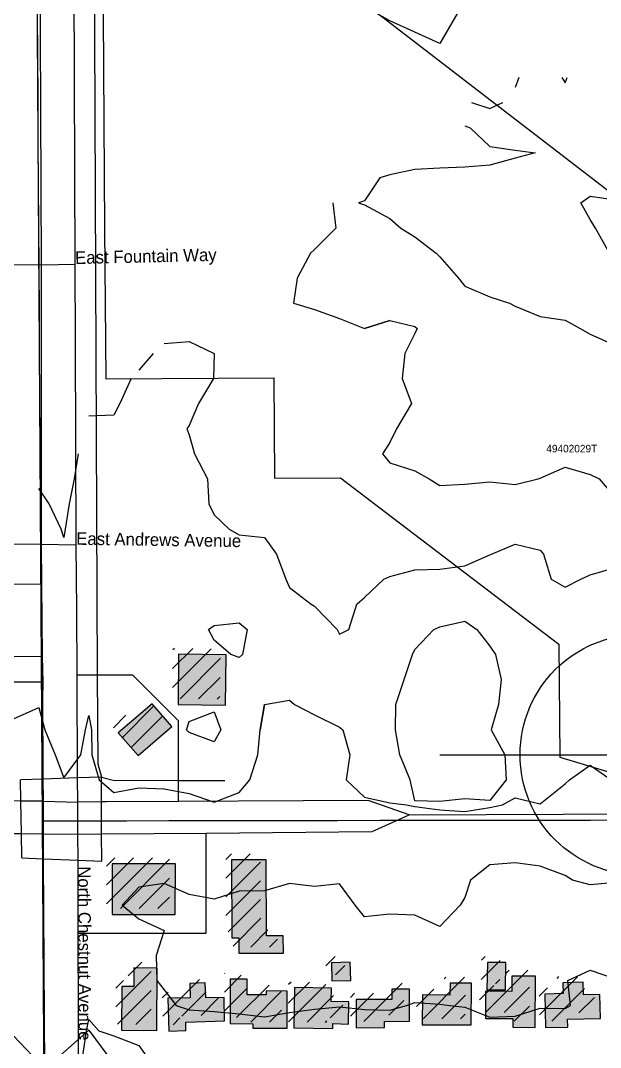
# Model space of a CAD drawing. Extents: x 6438959 to 7279357, y 1424492 to 2039161.
# Drawn here: x 6785293 to 6785987, y 1742833 to 1744061 of the extents above; entities that cross this region are included whole.
import ezdxf

# ---------------------------------------------------------------- set-up
doc = ezdxf.new("R2010")
doc.units = 21
for name, color, linetype in [('ADJOINING_LABELS', 230, 'Continuous'), ('ADJOINING_PARCELS', 241, 'Continuous'), ('BUILDINGS', 9, 'Continuous'), ('CL_LOCAL', 4, 'Continuous'), ('CL_MAJOR', 2, 'Continuous'), ('CL_TRAIL', 6, 'Continuous'), ('CONTOUR_1FT', 251, 'Continuous'), ('CONTOUR_MAJOR', 92, 'Continuous'), ('PLSS_QQ', 8, 'Continuous'), ('PLSS_QQ_3D', 7, 'Continuous'), ('PLSS_SECTION', 7, 'Continuous'), ('PLSS_SECTION_3D', 7, 'Continuous'), ('PLSS_TWP', 7, 'Continuous'), ('PLSS_TWP_3D', 7, 'Continuous'), ('ROAD_LABELS', 3, 'Continuous')]:
    doc.layers.add(name, color=color, linetype=linetype)

msp = doc.modelspace()

# ---------------------------------------------------------------- hatches: boundary and pattern name
at = {"layer": 'BUILDINGS_HATCH'}
for points in [[(6785538.5, 1743242.1), (6785539.4, 1743302.2), (6785482.3, 1743303.2), (6785481.6, 1743242.7)], [(6785474.2, 1743216.5), (6785450.6, 1743243.6), (6785410.1, 1743209), (6785433.8, 1743181.9)], [(6785402.8, 1742991.6), (6785478.1, 1742991.5), (6785478.5, 1743052.3), (6785402.9, 1743052.4)], [(6785545.5, 1743057.2), (6785546, 1742963.6), (6785554.2, 1742963.7), (6785554.4, 1742945.5), (6785607.7, 1742945.6), (6785607.5, 1742966.3), (6785587.6, 1742966.1), (6785587.1, 1743057.2)], [(6785456.7, 1742927.6), (6785428.8, 1742927.7), (6785428.7, 1742905.5), (6785414.4, 1742905.7), (6785413.9, 1742853.3), (6785456.1, 1742852.9)], [(6785687.7, 1742934.6), (6785665.2, 1742934), (6785665.6, 1742912.2), (6785688.5, 1742912.7)], [(6785873.4, 1742901.5), (6785874, 1742934.3), (6785851.8, 1742934.4), (6785851.1, 1742901.7)], [(6785612.1, 1742900.1), (6785587.2, 1742900.2), (6785587, 1742895.5), (6785564.4, 1742895.7), (6785564.3, 1742914.3), (6785544.1, 1742914.5), (6785543.9, 1742861.3), (6785571.2, 1742861.1), (6785571.2, 1742855.7), (6785612.2, 1742855.7)], [(6785849.4, 1742899.8), (6785849.4, 1742867.4), (6785882.2, 1742867.3), (6785882.3, 1742856.8), (6785908.9, 1742856.6), (6785909.3, 1742917.8), (6785881.2, 1742917.9), (6785881, 1742899.7)], [(6785536.9, 1742892.5), (6785514.7, 1742892), (6785514.2, 1742909.8), (6785495.8, 1742909.3), (6785496.2, 1742892.2), (6785469.6, 1742891.6), (6785470.8, 1742852.3), (6785491, 1742852.8), (6785490.9, 1742863), (6785537.4, 1742864.5)], [(6785620.1, 1742856.1), (6785666.7, 1742855.4), (6785666.9, 1742861.2), (6785685.4, 1742860.6), (6785685.8, 1742887.2), (6785665, 1742887.8), (6785665.4, 1742903.4), (6785620.9, 1742904.2)], [(6785694.8, 1742890.2), (6785694.8, 1742856.3), (6785728.5, 1742856.6), (6785728.7, 1742863.9), (6785758.6, 1742864.1), (6785758.6, 1742902.4), (6785737.5, 1742902.2), (6785737.6, 1742890.2)], [(6785774.2, 1742895.6), (6785773.9, 1742859.9), (6785832.2, 1742859.6), (6785832.6, 1742909.5), (6785807.1, 1742909.7), (6785807, 1742895.1)], [(6785921.2, 1742856.7), (6785947.9, 1742856.9), (6785947.8, 1742866.4), (6785987, 1742867.1), (6785986.5, 1742896.2), (6785966.9, 1742895.7), (6785966.5, 1742910.6), (6785942.2, 1742910.1), (6785942.6, 1742897), (6785920.6, 1742896.4)]]:
    msp.add_hatch(color=251, dxfattribs=at).paths.add_polyline_path(points)
at = {"layer": 'BUILDINGS_SHADOW'}
h = msp.add_hatch(dxfattribs=at)
h.set_pattern_fill('ANSI31', scale=5)
h.paths.add_polyline_path([(6785531.5, 1743249.3), (6785532.5, 1743309.4), (6785475.4, 1743310.4), (6785474.7, 1743249.9)])
h = msp.add_hatch(dxfattribs=at)
h.set_pattern_fill('ANSI31', scale=5)
h.paths.add_polyline_path([(6785467.3, 1743223.7), (6785443.6, 1743250.8), (6785403.2, 1743216.2), (6785426.9, 1743189.1)])
h = msp.add_hatch(dxfattribs=at)
h.set_pattern_fill('ANSI31', scale=5)
h.paths.add_polyline_path([(6785395.9, 1742998.8), (6785471.2, 1742998.7), (6785471.6, 1743059.5), (6785396, 1743059.6)])
h = msp.add_hatch(dxfattribs=at)
h.set_pattern_fill('ANSI31', scale=5)
h.paths.add_polyline_path([(6785538.6, 1743064.4), (6785539.1, 1742970.8), (6785547.3, 1742970.9), (6785547.4, 1742952.7), (6785600.7, 1742952.8), (6785600.6, 1742973.5), (6785580.6, 1742973.3), (6785580.2, 1743064.4)])
h = msp.add_hatch(dxfattribs=at)
h.set_pattern_fill('ANSI31', scale=5)
h.paths.add_polyline_path([(6785680.8, 1742941.8), (6785658.2, 1742941.2), (6785658.7, 1742919.4), (6785681.5, 1742919.9)])
h = msp.add_hatch(dxfattribs=at)
h.set_pattern_fill('ANSI31', scale=5)
h.paths.add_polyline_path([(6785866.5, 1742908.7), (6785867.1, 1742941.5), (6785844.8, 1742941.6), (6785844.2, 1742908.9)])
h = msp.add_hatch(dxfattribs=at)
h.set_pattern_fill('ANSI31', scale=5)
h.paths.add_polyline_path([(6785449.7, 1742934.8), (6785421.9, 1742934.9), (6785421.8, 1742912.7), (6785407.4, 1742912.9), (6785407, 1742860.5), (6785449.2, 1742860.1)])
h = msp.add_hatch(dxfattribs=at)
h.set_pattern_fill('ANSI31', scale=5)
h.paths.add_polyline_path([(6785842.5, 1742907), (6785842.4, 1742874.6), (6785875.2, 1742874.5), (6785875.3, 1742864), (6785902, 1742863.8), (6785902.4, 1742925), (6785874.2, 1742925.1), (6785874.1, 1742906.9)])
h = msp.add_hatch(dxfattribs=at)
h.set_pattern_fill('ANSI31', scale=5)
h.paths.add_polyline_path([(6785530, 1742899.7), (6785507.7, 1742899.2), (6785507.3, 1742917), (6785488.8, 1742916.5), (6785489.3, 1742899.4), (6785462.6, 1742898.8), (6785463.8, 1742859.5), (6785484, 1742860), (6785483.9, 1742870.2), (6785530.5, 1742871.7)])
h = msp.add_hatch(dxfattribs=at)
h.set_pattern_fill('ANSI31', scale=5)
h.paths.add_polyline_path([(6785605.2, 1742907.3), (6785580.3, 1742907.4), (6785580, 1742902.7), (6785557.5, 1742902.9), (6785557.3, 1742921.5), (6785537.1, 1742921.7), (6785537, 1742868.5), (6785564.2, 1742868.3), (6785564.3, 1742862.9), (6785605.3, 1742862.9)])
h = msp.add_hatch(dxfattribs=at)
h.set_pattern_fill('ANSI31', scale=5)
h.paths.add_polyline_path([(6785767.2, 1742902.8), (6785766.9, 1742867.1), (6785825.2, 1742866.8), (6785825.7, 1742916.7), (6785800.2, 1742916.9), (6785800, 1742902.3)])
h = msp.add_hatch(dxfattribs=at)
h.set_pattern_fill('ANSI31', scale=5)
h.paths.add_polyline_path([(6785914.3, 1742863.9), (6785940.9, 1742864.1), (6785940.9, 1742873.6), (6785980.1, 1742874.3), (6785979.6, 1742903.4), (6785959.9, 1742902.9), (6785959.5, 1742917.8), (6785935.2, 1742917.3), (6785935.6, 1742904.2), (6785913.7, 1742903.6)])
h = msp.add_hatch(dxfattribs=at)
h.set_pattern_fill('ANSI31', scale=5)
h.paths.add_polyline_path([(6785613.2, 1742863.3), (6785659.8, 1742862.6), (6785660, 1742868.4), (6785678.5, 1742867.8), (6785678.8, 1742894.4), (6785658, 1742895), (6785658.5, 1742910.6), (6785614, 1742911.4)])
h = msp.add_hatch(dxfattribs=at)
h.set_pattern_fill('ANSI31', scale=5)
h.paths.add_polyline_path([(6785687.9, 1742897.4), (6785687.9, 1742863.5), (6785721.5, 1742863.8), (6785721.8, 1742871.1), (6785751.7, 1742871.3), (6785751.6, 1742909.6), (6785730.5, 1742909.4), (6785730.6, 1742897.4)])

# ---------------------------------------------------------------- linework, layer by layer
at = {"layer": 'ADJOINING_PARCELS'}
msp.add_lwpolyline([(6785390.5, 1744323.3), (6785393.8, 1743812.1), (6785395.1, 1743632.4), (6785596.2, 1743633.5), (6785597, 1743513.5), (6785676, 1743513.8), (6785721.3, 1743479.4), (6785937.4, 1743315.1), (6785938.3, 1743180), (6786003.4, 1743160.4), (6786645.8, 1743163.8), (6786683.8, 1743164.1), (6786682.4, 1743329.6), (6786644.2, 1743359), (6786060.6, 1743807.9), (6785390.5, 1744323.3)], close=True, dxfattribs=at)
at = {"layer": 'BUILDINGS'}
for points in [[(6785538.5, 1743242.1), (6785539.4, 1743302.2), (6785482.3, 1743303.2), (6785481.6, 1743242.7), (6785538.5, 1743242.1)], [(6785474.2, 1743216.5), (6785450.6, 1743243.6), (6785410.1, 1743209), (6785433.8, 1743181.9), (6785474.2, 1743216.5)], [(6785402.8, 1742991.6), (6785478.1, 1742991.5), (6785478.5, 1743052.3), (6785402.9, 1743052.4), (6785402.8, 1742991.6)], [(6785545.5, 1743057.2), (6785546, 1742963.6), (6785554.2, 1742963.7), (6785554.4, 1742945.5), (6785607.7, 1742945.6), (6785607.5, 1742966.3), (6785587.6, 1742966.1), (6785587.1, 1743057.2), (6785545.5, 1743057.2)], [(6785456.7, 1742927.6), (6785428.8, 1742927.7), (6785428.7, 1742905.5), (6785414.4, 1742905.7), (6785413.9, 1742853.3), (6785456.1, 1742852.9), (6785456.7, 1742927.6)], [(6785687.7, 1742934.6), (6785665.2, 1742934), (6785665.6, 1742912.2), (6785688.5, 1742912.7), (6785687.7, 1742934.6)], [(6785873.4, 1742901.5), (6785874, 1742934.3), (6785851.8, 1742934.4), (6785851.1, 1742901.7), (6785873.4, 1742901.5)], [(6785612.1, 1742900.1), (6785587.2, 1742900.2), (6785587, 1742895.5), (6785564.4, 1742895.7), (6785564.3, 1742914.3), (6785544.1, 1742914.5), (6785543.9, 1742861.3), (6785571.2, 1742861.1), (6785571.2, 1742855.7), (6785612.2, 1742855.7), (6785612.1, 1742900.1)], [(6785849.4, 1742899.8), (6785849.4, 1742867.4), (6785882.2, 1742867.3), (6785882.3, 1742856.8), (6785908.9, 1742856.6), (6785909.3, 1742917.8), (6785881.2, 1742917.9), (6785881, 1742899.7), (6785849.4, 1742899.8)], [(6785536.9, 1742892.5), (6785514.7, 1742892), (6785514.2, 1742909.8), (6785495.8, 1742909.3), (6785496.2, 1742892.2), (6785469.6, 1742891.6), (6785470.8, 1742852.3), (6785491, 1742852.8), (6785490.9, 1742863), (6785537.4, 1742864.5), (6785536.9, 1742892.5)], [(6785620.1, 1742856.1), (6785666.7, 1742855.4), (6785666.9, 1742861.2), (6785685.4, 1742860.6), (6785685.8, 1742887.2), (6785665, 1742887.8), (6785665.4, 1742903.4), (6785620.9, 1742904.2), (6785620.1, 1742856.1)], [(6785694.8, 1742890.2), (6785694.8, 1742856.3), (6785728.5, 1742856.6), (6785728.7, 1742863.9), (6785758.6, 1742864.1), (6785758.6, 1742902.4), (6785737.5, 1742902.2), (6785737.6, 1742890.2), (6785694.8, 1742890.2)], [(6785774.2, 1742895.6), (6785773.9, 1742859.9), (6785832.2, 1742859.6), (6785832.6, 1742909.5), (6785807.1, 1742909.7), (6785807, 1742895.1), (6785774.2, 1742895.6)], [(6785921.2, 1742856.7), (6785947.9, 1742856.9), (6785947.8, 1742866.4), (6785987, 1742867.1), (6785986.5, 1742896.2), (6785966.9, 1742895.7), (6785966.5, 1742910.6), (6785942.2, 1742910.1), (6785942.6, 1742897), (6785920.6, 1742896.4), (6785921.2, 1742856.7)]]:
    msp.add_lwpolyline(points, close=True, dxfattribs=at)
at = {"layer": 'CL_LOCAL'}
for points in [[(6784682.8, 1743773.4), (6785317.7, 1743768.7)], [(6785317.7, 1743768.7), (6785358.6, 1743769.6)], [(6784679.2, 1743436.1), (6785318, 1743434.5)], [(6785318, 1743434.5), (6785359.7, 1743433.9)], [(6785318.4, 1743386.3), (6785268.4, 1743386.7), (6785267.7, 1743300.8), (6785319, 1743300.4)], [(6785229.6, 1743127.5), (6785229.6, 1743157.2), (6785229.9, 1743270.1), (6785290.2, 1743269.9), (6785319.8, 1743269.8)], [(6785482.3, 1743126.8), (6785482.3, 1743152), (6785482.1, 1743223.5), (6785427.7, 1743278), (6785385, 1743278), (6785360.9, 1743278)], [(6785362.3, 1742969.5), (6785515.2, 1742969.5), (6785515.2, 1743089.1)]]:
    msp.add_lwpolyline(points, dxfattribs=at)
at = {"layer": 'CL_MAJOR'}
for points in [[(6785315.4, 1744429.9), (6785316.4, 1744139.5), (6785317.7, 1743768.7)], [(6785358.6, 1743769.6), (6785356.6, 1744326.9)], [(6785317.7, 1743768.7), (6785318, 1743434.5)], [(6785359.1, 1743677.3), (6785358.6, 1743769.6)], [(6785359.7, 1743433.9), (6785359.1, 1743677.3)], [(6785318, 1743434.5), (6785318.4, 1743386.3), (6785319, 1743300.4), (6785319.8, 1743269.8), (6785319.4, 1743249.4)], [(6785360.5, 1743355.9), (6785359.7, 1743433.9)], [(6785361.6, 1743126.2), (6785361.4, 1743155), (6785360.9, 1743278), (6785360.5, 1743355.9)], [(6785319.4, 1743249.4), (6785319.9, 1743161.4), (6785320, 1743153.7), (6785320.2, 1743127.3)], [(6785320.2, 1743127.3), (6785293.7, 1743127.4), (6785229.6, 1743127.5), (6784847.8, 1743128.3)], [(6785320.2, 1743127.3), (6785361.6, 1743126.2)], [(6785320.2, 1743127.3), (6785320.4, 1743088.3)], [(6785553.6, 1743127.1), (6785482.3, 1743126.8), (6785395.9, 1743126.3), (6785390.1, 1743126.3), (6785361.6, 1743126.2)], [(6785361.8, 1743087.7), (6785361.6, 1743126.2)], [(6785758, 1743111), (6785709.2, 1743127.9), (6785553.6, 1743127.1)], [(6785361.8, 1743087.7), (6785390.2, 1743088), (6785515.2, 1743089.1), (6785714, 1743090.8), (6785758, 1743111)], [(6785758, 1743111), (6786495.4, 1743114.2), (6786602.7, 1743114.7), (6786623.3, 1743113), (6786644.4, 1743108.9), (6786658.4, 1743100.4), (6786668.7, 1743088.5)], [(6784986, 1743088.9), (6785286, 1743088.4), (6785294.4, 1743088.4), (6785320.4, 1743088.3)], [(6785320.4, 1743088.3), (6785361.8, 1743087.7)], [(6785320.4, 1743088.3), (6785320.4, 1743058.3), (6785322.3, 1742744.4), (6785323.8, 1742542.7)], [(6785362.4, 1742872.8), (6785362.3, 1742969.5), (6785362, 1743049.4), (6785362, 1743056.7), (6785361.8, 1743087.7)], [(6785365.1, 1742443.3), (6785363.1, 1742542), (6785362.4, 1742808.4), (6785362.4, 1742872.8)]]:
    msp.add_lwpolyline(points, dxfattribs=at)
at = {"layer": 'CL_TRAIL'}
for points in [[(6785564.6, 1745719.8), (6785484.8, 1745719.4), (6785469.2, 1745714.1), (6785453, 1745677.4), (6785427.4, 1745606.7), (6785406.8, 1745530.1), (6785389.5, 1745438.4), (6785380.7, 1745364.6), (6785376.3, 1745292.7), (6785385, 1743278), (6785385.5, 1743171.9), (6785389.9, 1743155.9), (6785404, 1743152.2), (6785482.3, 1743152), (6785537.6, 1743151.9)], [(6785389.9, 1743155.9), (6785361.4, 1743155), (6785320, 1743153.7), (6785293.2, 1743152.9)], [(6785294.9, 1743059.4), (6785294.4, 1743088.4), (6785293.7, 1743127.4), (6785293.2, 1743152.9)], [(6785390.4, 1743055.6), (6785390.2, 1743088), (6785390.1, 1743126.3), (6785389.9, 1743155.9)], [(6785294.9, 1743059.4), (6785320.4, 1743058.3), (6785362, 1743056.7), (6785390.4, 1743055.6)]]:
    msp.add_lwpolyline(points, dxfattribs=at)
at = {"layer": 'CONTOUR_1FT'}
for points, elevation in [([(6785889.4, 1743992.7), (6785884.9, 1743980.7)], 327), ([(6785941, 1743992.7), (6785944.9, 1743986.3), (6785947.4, 1743992.7)], 328), ([(6785832.9, 1743962.7), (6785854.9, 1743955.5), (6785870.2, 1743962.7)], 327), ([(6785824.9, 1743935.1), (6785831.2, 1743932.7), (6785854.9, 1743910.2), (6785884.9, 1743905.8), (6785908.9, 1743902.7), (6785884.9, 1743896.4), (6785854.9, 1743887.7), (6785824.9, 1743885.5), (6785794.9, 1743884.3), (6785764.9, 1743882.7), (6785734.9, 1743876.3), (6785723.2, 1743872.7), (6785704.9, 1743845.2), (6785697.4, 1743842.7), (6785704.9, 1743840.5), (6785734.9, 1743824.1), (6785748.2, 1743812.7), (6785764.9, 1743802), (6785790.6, 1743782.7), (6785794.9, 1743778.4), (6785817.4, 1743752.7), (6785824.9, 1743743.2), (6785854.9, 1743730.5), (6785878.2, 1743722.7), (6785884.9, 1743719.3), (6785914.9, 1743707), (6785944.9, 1743702.5), (6785962.7, 1743692.7), (6785974.9, 1743685.8), (6786004.9, 1743672)], 328), ([(6785998.1, 1743782.7), (6785981.3, 1743812.7), (6785974.9, 1743822.7), (6785963.6, 1743842.7), (6785974.9, 1743850.9), (6786004.9, 1743846.3)], 328), ([(6785666.7, 1743842.7), (6785670.6, 1743812.7), (6785644.9, 1743787), (6785640.3, 1743782.7), (6785624.1, 1743752.7), (6785619.9, 1743722.7), (6785644.9, 1743715.2), (6785674.9, 1743704.4), (6785704.9, 1743692.7), (6785734.9, 1743702.1), (6785704.9, 1743692.7), (6785704.9, 1743692.7)], 328), ([(6785734.9, 1743702.1), (6785764.9, 1743695), (6785767.6, 1743692.7), (6785764.9, 1743686.7), (6785752.9, 1743662.7), (6785749.9, 1743632.7), (6785761.1, 1743602.7), (6785743.2, 1743572.7), (6785734.9, 1743556), (6785726.3, 1743542.7), (6785734.9, 1743531.8), (6785764.9, 1743522.3), (6785782, 1743512.7), (6785794.9, 1743504.9), (6785824.9, 1743506.5), (6785854.9, 1743509.1), (6785884.9, 1743506), (6785912.4, 1743512.7), (6785914.9, 1743513.5), (6785944.9, 1743526.7), (6785974.9, 1743518), (6785985.6, 1743512.7), (6786004.9, 1743490.2)], 328), ([(6785464.9, 1743674.7), (6785494.9, 1743676.8), (6785524.9, 1743662.7), (6785524.1, 1743632.7), (6785506.3, 1743602.7), (6785494.9, 1743576.4), (6785492.3, 1743572.7), (6785494.9, 1743565.2), (6785501.5, 1743542.7), (6785516.8, 1743512.7), (6785518.3, 1743482.7), (6785524.9, 1743469.6), (6785542.9, 1743452.7), (6785554.9, 1743445.8), (6785584.9, 1743442.7), (6785599.4, 1743422.7), (6785610.7, 1743392.7), (6785614.9, 1743382.7), (6785641.1, 1743362.7), (6785644.9, 1743360.6), (6785671.9, 1743332.7), (6785674.9, 1743327.1), (6785686.1, 1743332.7), (6785695.5, 1743362.7), (6785704.9, 1743371), (6785727.8, 1743392.7), (6785734.9, 1743395.8), (6785764.9, 1743404), (6785794.9, 1743404.7), (6785824.9, 1743408.7), (6785854.9, 1743422), (6785856.9, 1743422.7), (6785884.9, 1743434.7), (6785914.9, 1743427.4), (6785918.8, 1743422.7), (6785928.2, 1743392.7), (6785944.9, 1743383.3), (6785963.6, 1743392.7), (6785974.9, 1743397.8), (6786004.9, 1743406.8)], 327), ([(6785452, 1743662.7), (6785434.9, 1743642.7)], 327), ([(6785425.7, 1743632.7), (6785412.1, 1743602.7), (6785404.9, 1743588.8), (6785374.9, 1743587.7)], 327), ([(6785362.3, 1743542.7), (6785357.2, 1743512.7), (6785351.5, 1743482.7), (6785346.7, 1743452.7), (6785344.9, 1743442.7), (6785341.8, 1743452.7), (6785327.5, 1743482.7), (6785314.9, 1743501.2)], 327), ([(6785824.9, 1743129.9), (6785794.9, 1743127), (6785764.9, 1743127.7), (6785759.5, 1743152.7), (6785747.2, 1743182.7), (6785741.9, 1743212.7), (6785742.2, 1743242.7), (6785752.2, 1743272.7), (6785762.2, 1743302.7), (6785764.9, 1743308.7), (6785787.7, 1743332.7), (6785794.9, 1743335.8), (6785824.9, 1743342.4), (6785839.2, 1743332.7), (6785854.9, 1743312.7), (6785861.3, 1743302.7), (6785868.3, 1743272.7), (6785864.9, 1743242.7), (6785856.3, 1743212.7), (6785872.6, 1743182.7), (6785874.2, 1743152.7), (6785854.9, 1743128.1), (6785824.9, 1743129.9)], 326), ([(6785554.9, 1743299.2), (6785544.9, 1743302.7), (6785524.9, 1743319.8), (6785518, 1743332.7), (6785524.9, 1743337.2), (6785554.9, 1743340.6), (6785564.3, 1743332.7), (6785558.9, 1743302.7), (6785554.9, 1743299.2)], 326), ([(6785584.9, 1743242.7), (6785579.8, 1743212.7), (6785584.9, 1743242.7), (6785614.9, 1743248), (6785620.9, 1743242.7), (6785644.9, 1743230.3), (6785674.9, 1743215.9), (6785678.8, 1743212.7), (6785687.2, 1743182.7), (6785682.8, 1743152.7), (6785704.9, 1743131.9), (6785734.9, 1743125.1), (6785754.9, 1743122.7), (6785764.9, 1743120.8), (6785794.9, 1743117), (6785824.9, 1743114.9), (6785854.9, 1743119.5), (6785869.9, 1743122.7), (6785884.9, 1743131.3), (6785914.9, 1743124.1), (6785944.9, 1743148.1), (6785949.9, 1743152.7), (6785974.9, 1743170.3), (6785999.9, 1743152.7)], 326), ([(6785284.9, 1743225.8), (6785314.9, 1743239.4), (6785322.2, 1743212.7), (6785334.6, 1743182.7), (6785344.9, 1743155.2), (6785365.5, 1743182.7), (6785370.7, 1743212.7), (6785374.9, 1743229.8), (6785378, 1743212.7), (6785378.5, 1743182.7), (6785387.4, 1743152.7), (6785404.9, 1743137.4), (6785434.9, 1743143.2), (6785464.9, 1743141.9), (6785494.9, 1743136.5), (6785524.9, 1743126), (6785554.9, 1743137.7), (6785567.5, 1743152.7), (6785577.1, 1743182.7), (6785579.8, 1743212.7)], 326), ([(6785524.9, 1743198.1), (6785494.9, 1743209.5), (6785491.8, 1743212.7), (6785494.9, 1743222.7), (6785524.9, 1743233.9), (6785533, 1743212.7), (6785524.9, 1743198.1)], 327), ([(6786004.9, 1743029.8), (6785974.9, 1743027.2), (6785953.7, 1743032.7), (6785944.9, 1743038.2), (6785914.9, 1743049.6), (6785884.9, 1743053.3), (6785854.9, 1743051), (6785831.5, 1743032.7), (6785824.9, 1743012.1), (6785819.1, 1743002.7), (6785794.9, 1742977.5), (6785764.9, 1742990.7), (6785734.9, 1742992), (6785704.9, 1742988.7), (6785693.5, 1743002.7), (6785674.9, 1743028.2), (6785644.9, 1743025.2), (6785614.9, 1743028.6), (6785584.9, 1743020), (6785554.9, 1743019.7), (6785524.9, 1743010), (6785494.9, 1743015.7), (6785464.9, 1743028.8), (6785434.9, 1743024.3), (6785414.6, 1743002.7), (6785434.9, 1742986.6), (6785464.9, 1742972.7), (6785455.3, 1742942.7), (6785456.3, 1742912.7), (6785464.9, 1742901.4), (6785479.2, 1742882.7), (6785494.9, 1742877.8), (6785524.9, 1742875.8), (6785554.9, 1742872.8), (6785584.9, 1742869.3), (6785614.9, 1742874.6), (6785644.9, 1742878.4), (6785674.9, 1742881.2), (6785704.9, 1742878.2), (6785734.9, 1742877.1), (6785754.9, 1742882.7), (6785764.9, 1742886.5), (6785794.9, 1742884.4), (6785806.9, 1742882.7), (6785824.9, 1742880.7), (6785854.9, 1742868.8), (6785884.9, 1742870.1), (6785914.9, 1742879.7), (6785944.9, 1742879.2), (6785951.3, 1742882.7), (6785948.2, 1742912.7), (6785974.9, 1742925.3), (6786004.9, 1742914.7)], 326), ([(6785367.7, 1742822.7), (6785372.1, 1742852.7), (6785374.9, 1742866), (6785386.9, 1742852.7), (6785404.9, 1742846.7), (6785434.9, 1742835.2), (6785443.5, 1742822.7)], 325), ([(6785284.9, 1742732.7), (6785267.6, 1742702.7), (6785284.9, 1742732.7), (6785284.9, 1742732.7), (6785282.6, 1742762.7), (6785254.9, 1742780.7), (6785240.8, 1742792.7), (6785227, 1742822.7), (6785254.9, 1742843.2), (6785284.9, 1742846.7), (6785307.4, 1742822.7), (6785314.9, 1742805.5), (6785318.1, 1742792.7), (6785319.2, 1742762.7), (6785331.6, 1742732.7)], 325)]:
    msp.add_lwpolyline(points, dxfattribs=dict(at, elevation=elevation))
at = {"layer": 'CONTOUR_MAJOR', "elevation": 325}
for points in [[(6785823.7, 1744082.7), (6785794.9, 1744033.5), (6785734.9, 1744060.4), (6785695.5, 1744082.7)], [(6785340.3, 1742822.7), (6785374.9, 1742853.5), (6785397.7, 1742822.7)]]:
    msp.add_lwpolyline(points, dxfattribs=at)
at = {"layer": 'IMG_ALIGN_NEAR'}
msp.add_line((6785794.9, 1743182.7, 321.2), (6786274.9, 1743182.7, 321.2), dxfattribs=at)
msp.add_circle((6786034.9, 1743182.7, 321.2), 144, dxfattribs=at)
at = {"layer": 'PLSS_QQ'}
msp.add_lwpolyline([(6786699.3, 1740469.9), (6786690.4, 1741787.7), (6786681.6, 1743105.3), (6785319.2, 1743103.4), (6785327, 1741782.9), (6785334.7, 1740462.4), (6786699.3, 1740469.9)], dxfattribs=at)
at = {"layer": 'PLSS_QQ_3D'}
for p, q in [((6785369.7, 1743103.5, 325.4), (6785319.2, 1743103.4, 325.4)), ((6785319.2, 1743103.4, 325.4), (6785319.2, 1743103.4, 325.4)), ((6785319.2, 1743103.4, 325.4), (6785319.5, 1743052.6, 325.3)), ((6785420.1, 1743103.5, 325.4), (6785369.7, 1743103.5, 325.4)), ((6785470.6, 1743103.6, 325.5), (6785420.1, 1743103.5, 325.4)), ((6785521, 1743103.7, 325.6), (6785470.6, 1743103.6, 325.5)), ((6785571.5, 1743103.8, 325.6), (6785521, 1743103.7, 325.6)), ((6785622, 1743103.8, 325.7), (6785571.5, 1743103.8, 325.6)), ((6785672.4, 1743103.9, 325.7), (6785622, 1743103.8, 325.7)), ((6785722.9, 1743104, 325.8), (6785672.4, 1743103.9, 325.7)), ((6785773.3, 1743104, 325.8), (6785722.9, 1743104, 325.8)), ((6785823.8, 1743104.1, 325.8), (6785773.3, 1743104, 325.8)), ((6785874.2, 1743104.2, 325.8), (6785823.8, 1743104.1, 325.8)), ((6785924.7, 1743104.3, 325.8), (6785874.2, 1743104.2, 325.8)), ((6785975.2, 1743104.3, 325.9), (6785924.7, 1743104.3, 325.8)), ((6786025.6, 1743104.4, 326), (6785975.2, 1743104.3, 325.9)), ((6785319.5, 1743052.6, 325.3), (6785319.8, 1743001.8, 325.3)), ((6785319.8, 1743001.8, 325.3), (6785320.1, 1742951, 325.3)), ((6785320.1, 1742951, 325.3), (6785320.4, 1742900.2, 325.2)), ((6785320.4, 1742900.2, 325.2), (6785320.7, 1742849.5, 325.2)), ((6785320.7, 1742849.5, 325.2), (6785321, 1742798.7, 325.1))]:
    msp.add_line(p, q, dxfattribs=at)
at = {"layer": 'PLSS_SECTION'}
msp.add_lwpolyline([(6785319.2, 1743103.4), (6785327, 1741782.9), (6785334.7, 1740462.4), (6785342.4, 1739141.9), (6785350.2, 1737821.4), (6786717.1, 1737830.4), (6788036.6, 1737839.1), (6789355.5, 1737845.8), (6790674.5, 1737852.6), (6790667, 1739172.2), (6790659.6, 1740491.8), (6790652.1, 1741811.3), (6790644.6, 1743130.9), (6789327.5, 1743119.2), (6788010.4, 1743107.5), (6786681.6, 1743105.3), (6785319.2, 1743103.4)], dxfattribs=at)
msp.add_lwpolyline([(6785319.2, 1743103.4), (6785327, 1741782.9), (6785334.7, 1740462.4), (6785342.4, 1739141.9), (6785350.2, 1737821.4), (6786717.1, 1737830.4), (6788036.6, 1737839.1), (6789355.5, 1737845.8), (6790674.5, 1737852.6), (6790667, 1739172.2), (6790659.6, 1740491.8), (6790652.1, 1741811.3), (6790644.6, 1743130.9), (6789327.5, 1743119.2), (6788010.4, 1743107.5), (6786681.6, 1743105.3), (6785319.2, 1743103.4)], dxfattribs=at)
at = {"layer": 'PLSS_SECTION_3D'}
for p, q in [((6785369.7, 1743103.5, 325.4), (6785319.2, 1743103.4, 325.4)), ((6785319.2, 1743103.4, 325.4), (6785319.5, 1743052.6, 325.3)), ((6785319.2, 1743103.4, 325.4), (6785319.2, 1743103.4, 325.4)), ((6785420.1, 1743103.5, 325.4), (6785369.7, 1743103.5, 325.4)), ((6785470.6, 1743103.6, 325.5), (6785420.1, 1743103.5, 325.4)), ((6785521, 1743103.7, 325.6), (6785470.6, 1743103.6, 325.5)), ((6785571.5, 1743103.8, 325.6), (6785521, 1743103.7, 325.6)), ((6785622, 1743103.8, 325.7), (6785571.5, 1743103.8, 325.6)), ((6785672.4, 1743103.9, 325.7), (6785622, 1743103.8, 325.7)), ((6785722.9, 1743104, 325.8), (6785672.4, 1743103.9, 325.7)), ((6785773.3, 1743104, 325.8), (6785722.9, 1743104, 325.8)), ((6785823.8, 1743104.1, 325.8), (6785773.3, 1743104, 325.8)), ((6785874.2, 1743104.2, 325.8), (6785823.8, 1743104.1, 325.8)), ((6785924.7, 1743104.3, 325.8), (6785874.2, 1743104.2, 325.8)), ((6785975.2, 1743104.3, 325.9), (6785924.7, 1743104.3, 325.8)), ((6786025.6, 1743104.4, 326), (6785975.2, 1743104.3, 325.9)), ((6785319.5, 1743052.6, 325.3), (6785319.8, 1743001.8, 325.3)), ((6785319.8, 1743001.8, 325.3), (6785320.1, 1742951, 325.3)), ((6785320.1, 1742951, 325.3), (6785320.4, 1742900.2, 325.2)), ((6785320.4, 1742900.2, 325.2), (6785320.7, 1742849.5, 325.2)), ((6785320.7, 1742849.5, 325.2), (6785321, 1742798.7, 325.1))]:
    msp.add_line(p, q, dxfattribs=at)
at = {"layer": 'PLSS_TWP'}
msp.add_lwpolyline([(6785275.7, 1749709.4), (6785285.4, 1748388.8), (6785285.4, 1748388.5), (6785293.9, 1747067.4), (6785302.3, 1745746.1), (6785310.8, 1744424.7), (6785319.2, 1743103.4), (6785327, 1741782.9), (6785334.7, 1740462.4), (6785342.4, 1739141.9), (6785350.2, 1737821.4), (6785358, 1736501.2), (6785365.8, 1735181), (6785373.5, 1733860.7), (6785381.3, 1732540.5), (6786747.2, 1732551.9), (6788067.5, 1732563), (6789388, 1732574.3), (6790708.5, 1732585.8), (6792029.3, 1732598.2)], dxfattribs=at)
msp.add_lwpolyline([(6785275.7, 1749709.4), (6785285.4, 1748388.8), (6785285.4, 1748388.5), (6785293.9, 1747067.4), (6785302.3, 1745746.1), (6785310.8, 1744424.7), (6785319.2, 1743103.4), (6785327, 1741782.9), (6785334.7, 1740462.4), (6785342.4, 1739141.9), (6785350.2, 1737821.4), (6785358, 1736501.2), (6785365.8, 1735181), (6785373.5, 1733860.7), (6785381.3, 1732540.5), (6786747.2, 1732551.9), (6788067.5, 1732563), (6789388, 1732574.3), (6790708.5, 1732585.8), (6792029.3, 1732598.2)], dxfattribs=at)
at = {"layer": 'PLSS_TWP_3D'}
for p, q in [((6785313.1, 1744069, 328.4), (6785313.4, 1744018.2, 328.2)), ((6785313.4, 1744018.2, 328.2), (6785313.7, 1743967.4, 328)), ((6785313.7, 1743967.4, 328), (6785314, 1743916.5, 327.9)), ((6785314, 1743916.5, 327.9), (6785314.3, 1743865.7, 327.8)), ((6785314.3, 1743865.7, 327.8), (6785314.7, 1743814.9, 327.7)), ((6785314.7, 1743814.9, 327.7), (6785315, 1743764.1, 327.6)), ((6785315, 1743764.1, 327.6), (6785315.3, 1743713.2, 327.6)), ((6785315.3, 1743713.2, 327.6), (6785315.6, 1743662.4, 327.4)), ((6785315.6, 1743662.4, 327.4), (6785316, 1743611.6, 327.2)), ((6785316, 1743611.6, 327.2), (6785316.3, 1743560.8, 327.1)), ((6785316.3, 1743560.8, 327.1), (6785316.6, 1743510, 327)), ((6785316.6, 1743510, 327), (6785316.9, 1743459.1, 326.8)), ((6785316.9, 1743459.1, 326.8), (6785317.3, 1743408.3, 326.6)), ((6785317.3, 1743408.3, 326.6), (6785317.6, 1743357.5, 326.4)), ((6785317.6, 1743357.5, 326.4), (6785317.9, 1743306.7, 326.2)), ((6785317.9, 1743306.7, 326.2), (6785318.2, 1743255.9, 326.1)), ((6785318.2, 1743255.9, 326.1), (6785318.6, 1743205, 326)), ((6785318.6, 1743205, 326), (6785318.9, 1743154.2, 325.7)), ((6785318.9, 1743154.2, 325.7), (6785319.2, 1743103.4, 325.4)), ((6785319.2, 1743103.4, 325.4), (6785319.2, 1743103.4, 325.4)), ((6785319.2, 1743103.4, 325.4), (6785319.5, 1743052.6, 325.3)), ((6785319.5, 1743052.6, 325.3), (6785319.8, 1743001.8, 325.3)), ((6785319.8, 1743001.8, 325.3), (6785320.1, 1742951, 325.3)), ((6785320.1, 1742951, 325.3), (6785320.4, 1742900.2, 325.2)), ((6785320.4, 1742900.2, 325.2), (6785320.7, 1742849.5, 325.2)), ((6785320.7, 1742849.5, 325.2), (6785321, 1742798.7, 325.1))]:
    msp.add_line(p, q, dxfattribs=at)

# ---------------------------------------------------------------- texts
at = {"layer": 'ADJOINING_LABELS'}
msp.add_text('49402029T', height=9, dxfattribs=at).set_placement((6785922.3, 1743544.4))
at = {"layer": 'ROAD_LABELS'}
for s, rotation, p in [('East Fountain Way', 1.2827, (6785358.6, 1743769.6)), ('East Andrews Avenue', -0.8327, (6785359.7, 1743433.9)), ('North Chestnut Avenue', 270.2174, (6785362, 1743049.4))]:
    msp.add_text(s, height=15, rotation=rotation, dxfattribs=at).set_placement(p)

doc.saveas('drawing.dxf')
